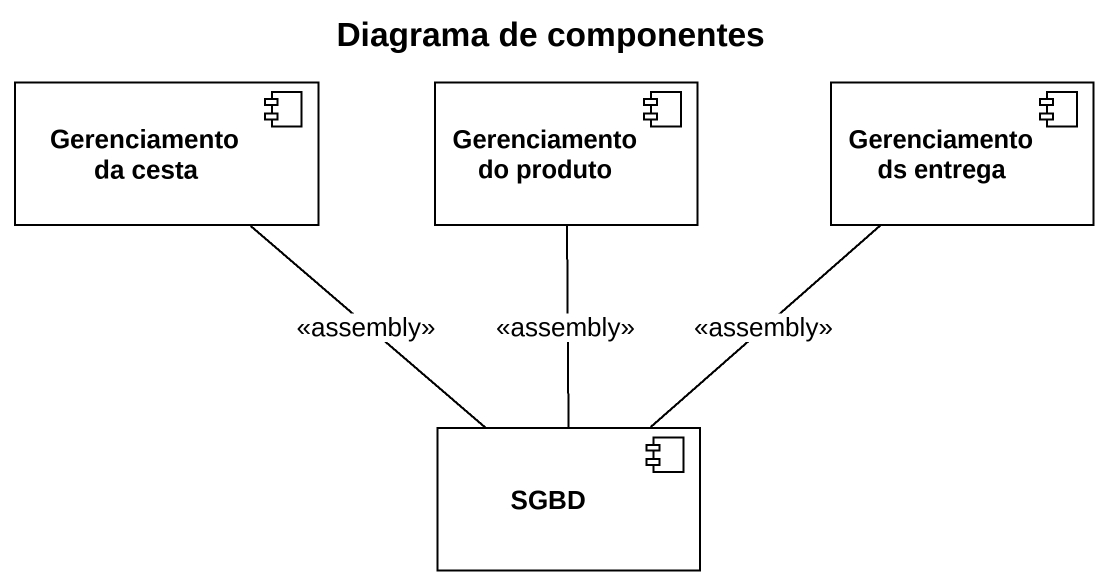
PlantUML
@startuml
title Diagrama de componentes
component "Gerenciamento da cesta" as Gerenciamento_da_cesta
component "Gerenciamento do produto" as Gerenciamento_do_produto
component "Gerenciamento ds entrega" as Gerenciamento_ds_entrega
component SGBD
Gerenciamento_da_cesta -- SGBD : <<assembly>>
Gerenciamento_do_produto -- SGBD : <<assembly>>
Gerenciamento_ds_entrega -- SGBD : <<assembly>>
@enduml
